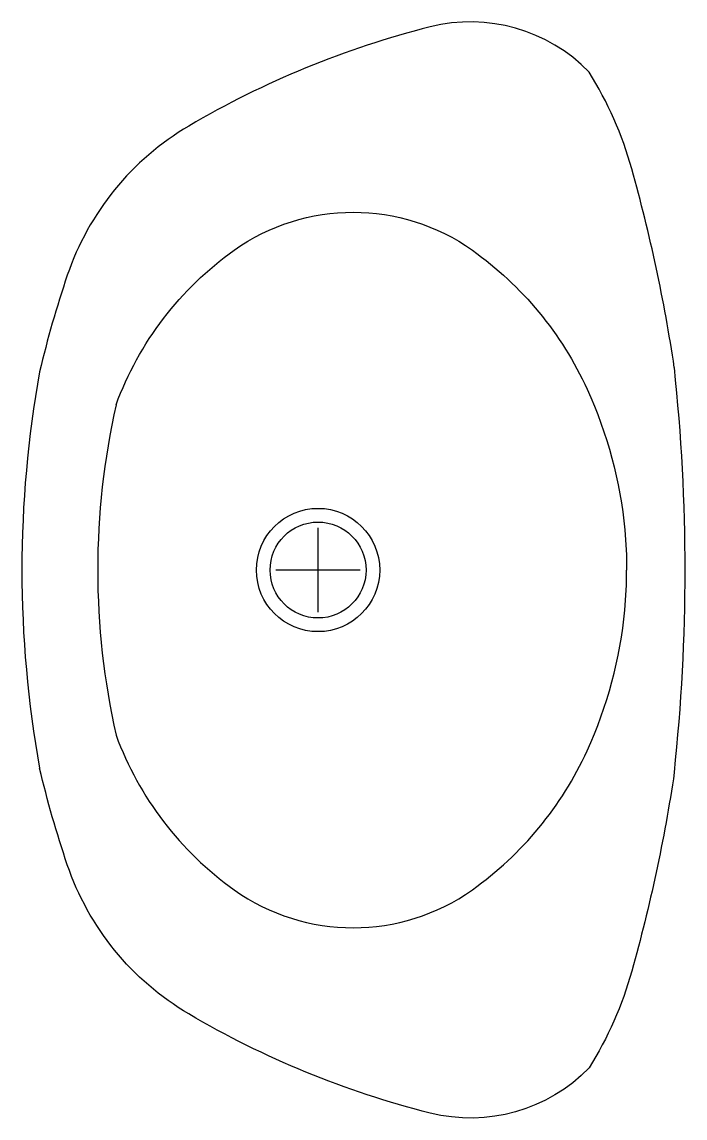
# Model space of a CAD drawing. Header units: millimetres. Extents: x 41.902 to 42.296, y -10.147 to -9.496.
import ezdxf

# ---------------------------------------------------------------- set-up
doc = ezdxf.new("R2010")
doc.units = ezdxf.units.MM
doc.header["$LTSCALE"] = 10

msp = doc.modelspace()

# ---------------------------------------------------------------- linework, layer by layer
at = {"color": 1}
for p, q in [((42.07813, -9.84662), (42.07813, -9.79662)), ((42.10313, -9.82162), (42.05313, -9.82162))]:
    msp.add_line(p, q, dxfattribs=at)
for points in [[(42.28979, -9.70141, 0.031095), (42.26453, -9.58342, 0.071271), (42.23914, -9.52586, 0.267704), (42.14468, -9.4991, 0.071413), (42.00129, -9.55798, 0.179594), (41.92916, -9.6466, 0.024129), (41.91272, -9.70388)], [(41.95815, -9.72348, -0.151156), (42.02826, -9.63172, -0.319397), (42.16979, -9.63172, -0.131761), (42.23797, -9.71425, -0.083524), (42.26037, -9.79783, -0.025171), (42.26143, -9.82162)], [(41.95815, -9.91975, 0.151156), (42.02826, -10.01152, 0.319397), (42.16979, -10.01152, 0.131761), (42.23797, -9.92899, 0.083524), (42.26037, -9.8454, 0.025171), (42.26143, -9.82162)], [(42.28979, -9.94183, -0.031095), (42.26453, -10.05982, -0.071271), (42.23914, -10.11737, -0.267704), (42.14468, -10.14413, -0.071413), (42.00129, -10.08525, -0.179594), (41.92916, -9.99664, -0.024129), (41.91272, -9.93935)]]:
    msp.add_lwpolyline(points, format="xyb")
for radius in [0.03662, 0.02849]:
    msp.add_circle((42.07813, -9.82162), radius)
for centre, radius, start, end in [((42.56533, -9.82162), 0.66314, 169.77362, 190.22638), ((41.16195, -9.82162), 1.13424, 353.9161, 6.0839), ((42.39237, -9.82162), 0.44517, 167.26469, 192.73531)]:
    msp.add_arc(centre, radius, start, end)

doc.saveas('drawing.dxf')
